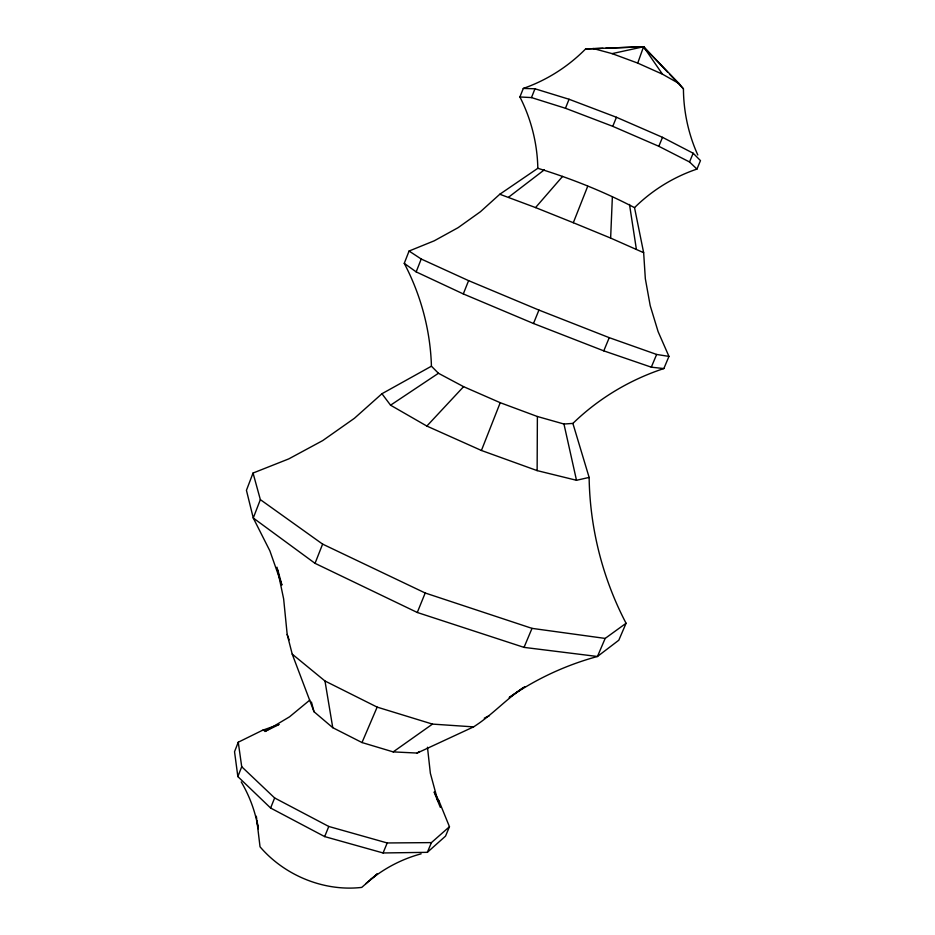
<?xml version="1.0" encoding="UTF-8"?>
<svg xmlns="http://www.w3.org/2000/svg" width="935" height="935" viewBox="0 0 935 935"><rect width="100%" height="100%" fill="white"/><g stroke="black" fill="none" stroke-linecap="round" stroke-linejoin="round"><path stroke-width="1.4" d="M572.886 423.415L589.132 477.423L576.498 480.286L537.134 470.609L537.38 416.507L500.225 402.693L463.596 386.669L438.445 373.275L431.432 366.204C430.404 330.441 420.902 295.016 404.259 263.354L409.074 251.036L434.226 240.821L458.103 227.673L480.415 211.742L499.804 194.246L537.824 168.3C571.005 178.456 603.753 191.593 634.526 207.64L643.654 252.695L645.337 278.724L650.199 305.628L658.111 331.633L668.957 356.399L663.838 368.565C629.909 379.703 598.494 398.509 572.886 423.415L563.957 424.022L537.38 416.507M643.654 252.695L610.637 238.074L612.378 196.631M697.802 155C688.452 134.278 683.567 111.581 683.438 88.86L679.161 83.624L662.459 74.181L637.728 63.101L643.549 46.75L585.614 48.947C568.2 66.619 546.741 80.281 523.296 88.428L519.907 96.971C531.15 118.99 537.356 143.581 537.824 168.3M431.432 366.204L381.947 393.728L354.412 418.296L322.739 440.572L288.798 458.886L253.046 473.04L246.431 490.314L253.268 518.013L269.876 550.855L281.891 585.065L277.8 569.953M253.046 473.04L260.351 499.629L253.268 518.013L315.037 563.337L417.279 612.483L524.032 647.382L597.453 656.487L618.806 640.218L626.076 623.271C602.584 578.426 589.856 528.041 589.132 477.423M663.838 368.565L651.298 367.175L603.776 350.859L533.488 323.498L463.304 293.929L416.168 271.886L421.217 259.018L409.074 251.036M278.724 724.508L262.408 730.328L238.261 742.215L234.533 751.717L237.852 776.576L270.612 808.027L324.667 836.591L383.069 852.965L427.353 852.334L445.527 836.124L449.466 826.727L439.006 801.026L434.424 792.261M315.037 563.337L322.61 544.112L260.351 499.629M237.852 776.576L241.721 766.747L238.261 742.215M537.134 470.609L481.42 450.471L500.225 402.693M610.637 238.074L573.319 222.717L587.706 186.275M519.907 96.971L531.477 97.579L534.972 88.778L569.064 99.262L616.446 117.272L662.506 137.328L693.162 153.223L700.467 160.61L696.949 169.083C673.586 176.995 652.057 190.273 634.526 207.64M463.304 293.929L468.599 280.64L421.217 259.018M270.612 808.027L274.633 797.964L241.721 766.747M531.477 97.579L565.453 108.261L569.064 99.262M696.949 169.083L689.527 161.965L658.824 146.292L612.764 126.33L616.446 117.272M324.667 836.591L328.781 826.47L387.207 842.961L431.421 842.61L449.466 826.727M533.488 323.498L538.934 310.081L609.246 337.664L656.639 354.458L668.957 356.399M417.279 612.483L425.203 593L532.015 628.367L605.167 638.418L626.076 623.271M658.824 146.292L662.506 137.328M383.069 852.965L387.207 842.961M603.776 350.859L609.246 337.664M689.527 161.965L693.162 153.223M427.353 852.334L431.421 842.61M524.032 647.382L532.015 628.367M651.298 367.175L656.639 354.458M276.982 567.183L283.644 598.914L287.185 634.456L292.223 654.126L314.02 711.734L332.755 727.675L361.997 742.542L377.156 707.117L432.484 724.099L473.577 726.881C491.985 715.252 506.513 698.726 524.687 686.746M605.167 638.418L597.453 656.487C565.979 665.03 535.989 678.927 509.201 697.533L523.413 687.576M499.804 194.246L535.545 207.57L562.601 176.388M381.947 393.728L390.561 405.194L426.851 426.068L463.596 386.669M309.812 700.081L289.534 716.829L264.932 731.509L278.957 724.555M365.725 883.715L377.308 873.863L361.74 887.397C324.071 891.768 284.591 875.534 260.035 846.794L256.856 820.404M370.622 879.59C385.454 867.657 402.74 858.751 421.136 853.842M508.652 197.156L544.345 169.819M361.997 742.542L393.191 751.892L432.484 724.099M393.191 751.892L417.15 753.061L419.429 751.495M390.561 405.194L438.445 373.275M484.26 718.162L489.426 715.637M417.15 753.061L473.577 726.881M593.024 48.468L612.109 53.622L643.549 46.75L679.161 83.624M640.72 47.182L643.549 46.75L667.485 72.018M585.614 48.947L602.993 48.281M605.892 48.176L643.549 46.75L647.008 51.413M523.296 88.428L534.972 88.778M262.408 730.328L265.295 730.492M612.109 53.622L637.728 63.101M565.453 108.261L612.764 126.33M535.545 207.57L573.319 222.717M468.599 280.64L538.934 310.081M426.851 426.068L481.42 450.471M322.61 544.112L425.203 593M292.223 654.126L324.983 680.996L377.156 707.117M274.633 797.964L328.781 826.47M404.259 263.354L416.168 271.886M436.82 799.191L439.006 801.026M669.472 74.122L675.456 80.433M677.454 82.549L683.438 88.86M643.549 46.75L662.459 74.181M241.218 781.905C249.785 796.293 255.547 812.305 258.27 828.819L256.996 820.427M434.12 792.085L440.327 807.384M287.185 634.456L289.137 639.856M437.79 800.722L430.357 773.245L427.47 747.24M311.425 702.021L314.02 711.734M563.957 424.022L576.498 480.286M324.983 680.996L332.755 727.675M629.5 204.449L636.338 249.037M256.319 816.22L256.716 819.013"/></g></svg>
